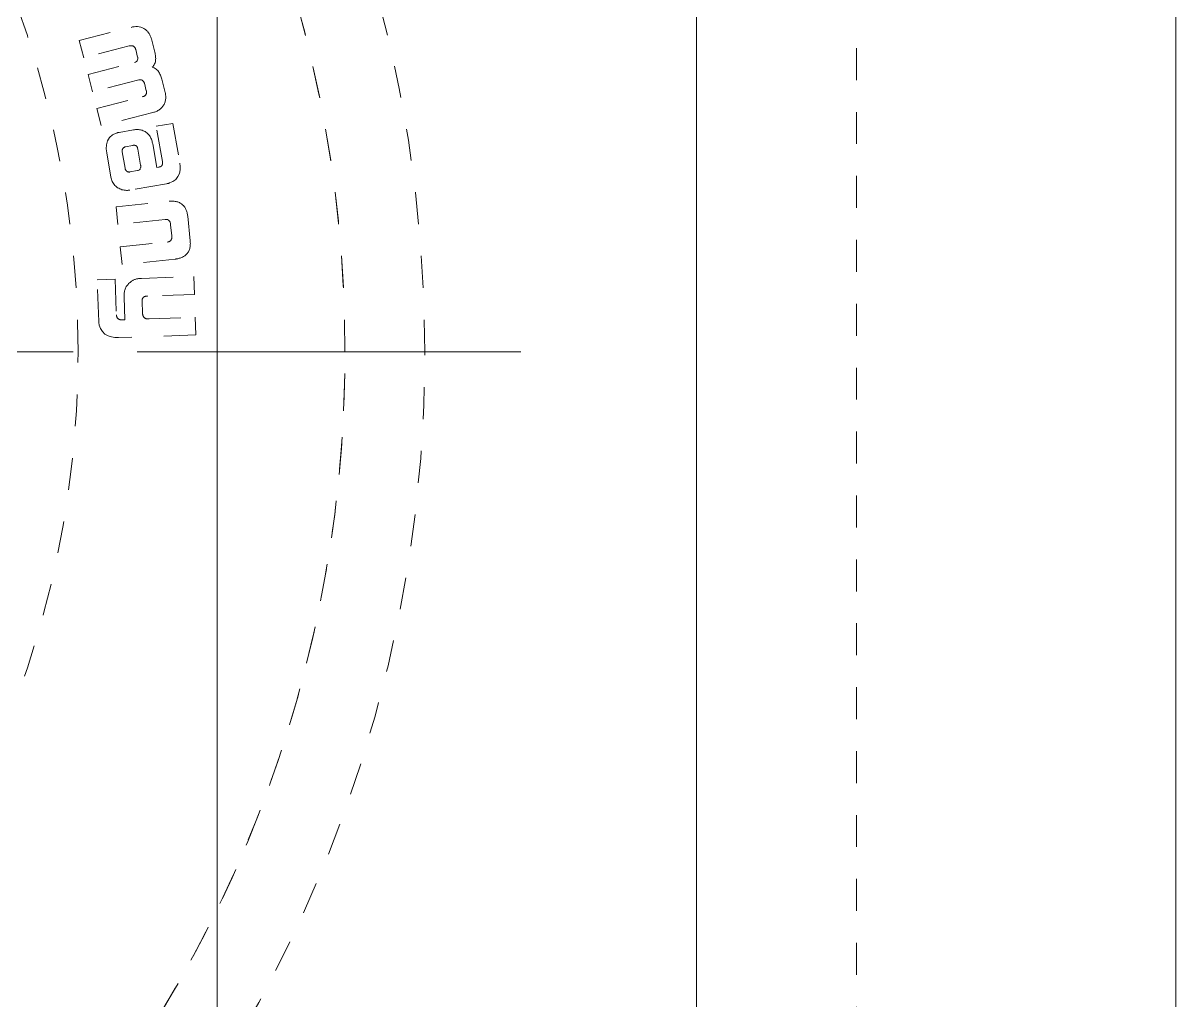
# Model space of a CAD drawing. Header units: millimetres. Extents: x -50460 to 50460, y -35640 to 35640.
# Drawn here: x -35015.81 to -34979.74, y 22059.13 to 22089.73 of the extents above; entities that cross this region are included whole.
import ezdxf

# ---------------------------------------------------------------- set-up
doc = ezdxf.new("R2010")
doc.units = ezdxf.units.MM
doc.linetypes.add('点画线', pattern=[18, 12, -2, 2, -2])
doc.linetypes.add('虚线', pattern=[2, 1, -1])
for name, color, linetype, lineweight in [('EB0', 7, 'Continuous', 15), ('中心线层', 1, '点画线', 18), ('尺寸线层', 4, 'Continuous', 18), ('粗实线层', 7, 'Continuous', 15), ('粗实线层_1', 7, 'Continuous', 15), ('虚线层', 100, '虚线', 18)]:
    doc.layers.add(name, color=color, linetype=linetype, lineweight=lineweight)

# ---------------------------------------------------------------- blocks, each defined once
blk = doc.blocks.new('*X862')
at = {"layer": '粗实线层'}
blk.add_line((15, 50), (15, 241), dxfattribs=at)
blk = doc.blocks.new('*X861')
at = {"layer": '粗实线层_1'}
blk.add_blockref('*X862', (179, 0), dxfattribs=at)
blk = doc.blocks.new('*X859')
at = {"layer": '粗实线层_1'}
blk.add_blockref('*X861', (-194, -241), dxfattribs=at)
blk = doc.blocks.new('*X877')
at = {"layer": '粗实线层'}
for p, q in [((-15, 0), (-15, 115)), ((0, 0), (0, 115))]:
    blk.add_line(p, q, dxfattribs=at)
blk = doc.blocks.new('*X878')
at = {"layer": '粗实线层'}
blk.add_line((0, -80), (0, 0), dxfattribs=at)
blk = doc.blocks.new('*X876')
at = {"layer": '粗实线层_1'}
for name, p in [('*X877', (0, 0)), ('*X878', (-15, 97.5))]:
    blk.add_blockref(name, p, dxfattribs=at)
blk = doc.blocks.new('*X879')
at = {"layer": '中心线层'}
blk.add_line((3, 42.5), (-88, 42.5), dxfattribs=at)
at = {"layer": '虚线层', "linetype": '虚线', "lineweight": 18}
for p, q in [((-9.143, 52.662), (-9.092, 52.671)), ((-9.092, 52.671), (-9.041, 52.675)), ((-9.041, 52.675), (-8.989, 52.675)), ((-8.989, 52.675), (-8.938, 52.668)), ((-8.938, 52.668), (-8.888, 52.655)), ((-10.812, 52.236), (-9.194, 52.651)), ((-9.194, 52.651), (-9.143, 52.662)), ((-9.194, 52.651), (-9.194, 52.651)), ((-8.888, 52.655), (-8.863, 52.646)), ((-8.888, 52.655), (-8.888, 52.655)), ((-8.863, 52.646), (-8.837, 52.635)), ((-8.837, 52.635), (-8.812, 52.624)), ((-8.812, 52.624), (-8.788, 52.61)), ((-8.788, 52.61), (-8.765, 52.596)), ((-8.765, 52.596), (-8.742, 52.58)), ((-8.742, 52.58), (-8.721, 52.564)), ((-8.721, 52.564), (-8.7, 52.546)), ((-8.7, 52.546), (-8.681, 52.526)), ((-8.681, 52.526), (-8.663, 52.506)), ((-8.663, 52.506), (-8.646, 52.484)), ((-8.646, 52.484), (-8.63, 52.462)), ((-8.63, 52.462), (-8.615, 52.438)), ((-8.615, 52.438), (-8.602, 52.414)), ((-8.602, 52.414), (-8.59, 52.39)), ((-8.59, 52.39), (-8.58, 52.364)), ((-8.58, 52.364), (-8.57, 52.339)), ((-8.57, 52.339), (-8.562, 52.312)), ((-8.562, 52.312), (-8.555, 52.286)), ((-10.673, 51.697), (-10.812, 52.236)), ((-10.812, 52.236), (-10.812, 52.236)), ((-9.247, 52.07), (-10.673, 51.697)), ((-9.241, 52.072), (-9.247, 52.07)), ((-9.247, 52.07), (-9.247, 52.07)), ((-9.235, 52.072), (-9.241, 52.072)), ((-9.229, 52.073), (-9.235, 52.072)), ((-9.223, 52.073), (-9.229, 52.073)), ((-9.217, 52.074), (-9.223, 52.073)), ((-9.211, 52.075), (-9.217, 52.074)), ((-9.199, 52.075), (-9.211, 52.075)), ((-9.211, 52.075), (-9.211, 52.075)), ((-9.188, 52.075), (-9.199, 52.075)), ((-9.176, 52.074), (-9.188, 52.075)), ((-9.165, 52.072), (-9.176, 52.074)), ((-9.153, 52.07), (-9.165, 52.072)), ((-9.142, 52.067), (-9.153, 52.07)), ((-9.131, 52.063), (-9.142, 52.067)), ((-9.12, 52.058), (-9.131, 52.063)), ((-9.11, 52.053), (-9.12, 52.058)), ((-9.1, 52.046), (-9.11, 52.053)), ((-9.092, 52.039), (-9.1, 52.046)), ((-9.083, 52.03), (-9.092, 52.039)), ((-9.076, 52.021), (-9.083, 52.03)), ((-9.069, 52.012), (-9.076, 52.021)), ((-9.063, 52.002), (-9.069, 52.012)), ((-9.058, 51.992), (-9.063, 52.002)), ((-9.053, 51.981), (-9.058, 51.992)), ((-9.05, 51.97), (-9.053, 51.981)), ((-9.047, 51.958), (-9.05, 51.97)), ((-8.986, 51.722), (-9.047, 51.958)), ((-9.047, 51.958), (-9.047, 51.958)), ((-8.555, 52.286), (-8.449, 51.872)), ((-8.555, 52.286), (-8.555, 52.286)), ((-10.673, 51.697), (-10.673, 51.697)), ((-9.027, 51.577), (-9.004, 51.601)), ((-9.004, 51.601), (-8.99, 51.631)), ((-8.99, 51.631), (-8.982, 51.664)), ((-8.985, 51.718), (-8.986, 51.722)), ((-8.986, 51.722), (-8.986, 51.722)), ((-8.984, 51.714), (-8.985, 51.718)), ((-8.983, 51.71), (-8.984, 51.714)), ((-8.982, 51.706), (-8.983, 51.71)), ((-8.981, 51.702), (-8.982, 51.706)), ((-8.982, 51.664), (-8.979, 51.698)), ((-8.979, 51.698), (-8.981, 51.702)), ((-8.979, 51.698), (-8.979, 51.698)), ((-8.449, 51.872), (-8.441, 51.84)), ((-8.449, 51.872), (-8.449, 51.872)), ((-8.441, 51.84), (-8.434, 51.807)), ((-8.434, 51.807), (-8.429, 51.774)), ((-8.427, 51.608), (-8.433, 51.575)), ((-8.429, 51.774), (-8.425, 51.741)), ((-8.423, 51.641), (-8.427, 51.608)), ((-8.425, 51.741), (-8.423, 51.708)), ((-8.423, 51.708), (-8.422, 51.674)), ((-8.422, 51.674), (-8.423, 51.641)), ((-10.539, 51.175), (-9.087, 51.548)), ((-9.087, 51.548), (-9.056, 51.56)), ((-9.087, 51.548), (-9.087, 51.548)), ((-9.056, 51.56), (-9.027, 51.577)), ((-8.506, 51.426), (-8.529, 51.401)), ((-8.529, 51.401), (-8.497, 51.391)), ((-8.529, 51.401), (-8.529, 51.401)), ((-8.486, 51.453), (-8.506, 51.426)), ((-8.497, 51.391), (-8.466, 51.379)), ((-8.468, 51.481), (-8.486, 51.453)), ((-8.454, 51.511), (-8.468, 51.481)), ((-8.466, 51.379), (-8.437, 51.362)), ((-8.442, 51.543), (-8.454, 51.511)), ((-8.433, 51.575), (-8.442, 51.543)), ((-8.437, 51.362), (-8.409, 51.343)), ((-8.409, 51.343), (-8.384, 51.321)), ((-8.384, 51.321), (-8.36, 51.297)), ((-8.36, 51.297), (-8.339, 51.272)), ((-8.339, 51.272), (-8.32, 51.244)), ((-8.32, 51.244), (-8.303, 51.215)), ((-10.401, 50.635), (-10.539, 51.175)), ((-10.539, 51.175), (-10.539, 51.175)), ((-8.949, 51.008), (-10.401, 50.635)), ((-8.921, 51.012), (-8.949, 51.008)), ((-8.949, 51.008), (-8.949, 51.008)), ((-8.893, 51.012), (-8.921, 51.012)), ((-8.866, 51.007), (-8.893, 51.012)), ((-8.842, 50.995), (-8.866, 51.007)), ((-8.82, 50.978), (-8.842, 50.995)), ((-8.801, 50.958), (-8.82, 50.978)), ((-8.797, 50.95), (-8.801, 50.958)), ((-8.801, 50.958), (-8.801, 50.958)), ((-8.793, 50.943), (-8.797, 50.95)), ((-8.789, 50.936), (-8.793, 50.943)), ((-8.785, 50.928), (-8.789, 50.936)), ((-8.782, 50.921), (-8.785, 50.928)), ((-8.779, 50.913), (-8.782, 50.921)), ((-8.776, 50.905), (-8.779, 50.913)), ((-8.715, 50.668), (-8.776, 50.905)), ((-8.776, 50.905), (-8.776, 50.905)), ((-8.303, 51.215), (-8.288, 51.185)), ((-8.288, 51.185), (-8.274, 51.155)), ((-8.274, 51.155), (-8.262, 51.124)), ((-8.262, 51.124), (-8.251, 51.092)), ((-8.251, 51.092), (-8.241, 51.061)), ((-8.241, 51.061), (-8.232, 51.028)), ((-8.232, 51.028), (-8.126, 50.614)), ((-8.232, 51.028), (-8.232, 51.028)), ((-10.401, 50.635), (-10.401, 50.635)), ((-8.779, 50.499), (-8.771, 50.503)), ((-8.771, 50.503), (-8.763, 50.508)), ((-8.763, 50.508), (-8.756, 50.514)), ((-8.756, 50.514), (-8.749, 50.519)), ((-8.749, 50.519), (-8.743, 50.526)), ((-8.743, 50.526), (-8.737, 50.533)), ((-8.737, 50.533), (-8.732, 50.54)), ((-8.732, 50.54), (-8.726, 50.548)), ((-8.726, 50.548), (-8.722, 50.555)), ((-8.726, 50.548), (-8.726, 50.548)), ((-8.722, 50.555), (-8.718, 50.562)), ((-8.718, 50.562), (-8.715, 50.57)), ((-8.713, 50.66), (-8.715, 50.668)), ((-8.715, 50.668), (-8.715, 50.668)), ((-8.715, 50.57), (-8.712, 50.578)), ((-8.712, 50.652), (-8.713, 50.66)), ((-8.71, 50.644), (-8.712, 50.652)), ((-8.712, 50.578), (-8.71, 50.586)), ((-8.709, 50.636), (-8.71, 50.644)), ((-8.71, 50.586), (-8.709, 50.594)), ((-8.708, 50.627), (-8.709, 50.636)), ((-8.709, 50.594), (-8.708, 50.602)), ((-8.708, 50.619), (-8.708, 50.627)), ((-8.708, 50.611), (-8.708, 50.619)), ((-8.708, 50.602), (-8.708, 50.611)), ((-8.126, 50.614), (-8.12, 50.587)), ((-8.126, 50.614), (-8.126, 50.614)), ((-8.12, 50.587), (-8.114, 50.56)), ((-8.114, 50.56), (-8.11, 50.533)), ((-8.11, 50.533), (-8.107, 50.506)), ((-8.107, 50.506), (-8.106, 50.479)), ((-10.267, 50.114), (-8.838, 50.477)), ((-8.838, 50.477), (-8.83, 50.479)), ((-8.838, 50.477), (-8.838, 50.477)), ((-8.83, 50.479), (-8.821, 50.482)), ((-8.821, 50.482), (-8.812, 50.484)), ((-8.812, 50.484), (-8.804, 50.487)), ((-8.804, 50.487), (-8.795, 50.491)), ((-8.795, 50.491), (-8.787, 50.495)), ((-8.787, 50.495), (-8.779, 50.499)), ((-8.222, 50.151), (-8.24, 50.13)), ((-8.205, 50.172), (-8.222, 50.151)), ((-8.189, 50.194), (-8.205, 50.172)), ((-8.174, 50.217), (-8.189, 50.194)), ((-8.161, 50.241), (-8.174, 50.217)), ((-8.149, 50.266), (-8.161, 50.241)), ((-8.138, 50.291), (-8.149, 50.266)), ((-8.129, 50.317), (-8.138, 50.291)), ((-8.121, 50.343), (-8.129, 50.317)), ((-8.115, 50.37), (-8.121, 50.343)), ((-8.11, 50.397), (-8.115, 50.37)), ((-8.107, 50.424), (-8.11, 50.397)), ((-8.106, 50.451), (-8.107, 50.424)), ((-8.106, 50.479), (-8.106, 50.451)), ((-10.129, 49.574), (-10.267, 50.114)), ((-10.267, 50.114), (-10.267, 50.114)), ((-8.51, 49.985), (-10.129, 49.574)), ((-8.483, 49.993), (-8.51, 49.985)), ((-8.51, 49.985), (-8.51, 49.985)), ((-8.456, 50.001), (-8.483, 49.993)), ((-8.429, 50.01), (-8.456, 50.001)), ((-8.403, 50.021), (-8.429, 50.01)), ((-8.377, 50.032), (-8.403, 50.021)), ((-8.352, 50.045), (-8.377, 50.032)), ((-8.328, 50.059), (-8.352, 50.045)), ((-8.304, 50.075), (-8.328, 50.059)), ((-8.282, 50.092), (-8.304, 50.075)), ((-8.261, 50.111), (-8.282, 50.092)), ((-8.24, 50.13), (-8.261, 50.111)), ((-8.24, 50.13), (-8.24, 50.13)), ((-10.129, 49.574), (-10.129, 49.574)), ((-9.562, 49.364), (-9.12, 49.44)), ((-9.12, 49.44), (-9.089, 49.445)), ((-9.12, 49.44), (-9.12, 49.44)), ((-9.089, 49.445), (-9.058, 49.449)), ((-9.058, 49.449), (-9.026, 49.451)), ((-9.026, 49.451), (-8.995, 49.451)), ((-8.995, 49.451), (-8.963, 49.45)), ((-8.963, 49.45), (-8.932, 49.448)), ((-8.932, 49.448), (-8.901, 49.443)), ((-8.901, 49.443), (-8.87, 49.436)), ((-8.87, 49.436), (-8.84, 49.428)), ((-8.84, 49.428), (-8.81, 49.417)), ((-8.405, 49.556), (-7.883, 49.646)), ((-8.213, 48.447), (-8.405, 49.556)), ((-8.405, 49.556), (-8.405, 49.556)), ((-7.883, 49.646), (-7.667, 48.397)), ((-7.883, 49.646), (-7.883, 49.646)), ((-9.963, 48.973), (-9.931, 49.094)), ((-9.931, 49.094), (-9.865, 49.201)), ((-9.865, 49.201), (-9.77, 49.284)), ((-9.77, 49.284), (-9.657, 49.34)), ((-9.657, 49.34), (-9.644, 49.344)), ((-9.657, 49.34), (-9.657, 49.34)), ((-9.644, 49.344), (-9.63, 49.348)), ((-9.63, 49.348), (-9.617, 49.352)), ((-9.617, 49.352), (-9.603, 49.356)), ((-9.603, 49.356), (-9.589, 49.359)), ((-9.589, 49.359), (-9.576, 49.362)), ((-9.576, 49.362), (-9.562, 49.364)), ((-9.562, 49.364), (-9.562, 49.364)), ((-8.81, 49.417), (-8.781, 49.404)), ((-8.781, 49.404), (-8.754, 49.389)), ((-8.754, 49.389), (-8.727, 49.372)), ((-8.727, 49.372), (-8.702, 49.354)), ((-8.702, 49.354), (-8.678, 49.333)), ((-8.678, 49.333), (-8.656, 49.311)), ((-8.656, 49.311), (-8.635, 49.287)), ((-8.635, 49.287), (-8.616, 49.262)), ((-8.616, 49.262), (-8.599, 49.236)), ((-8.599, 49.236), (-8.583, 49.208)), ((-8.583, 49.208), (-8.569, 49.18)), ((-8.569, 49.18), (-8.557, 49.151)), ((-8.557, 49.151), (-8.546, 49.122)), ((-8.546, 49.122), (-8.536, 49.092)), ((-8.536, 49.092), (-8.528, 49.061)), ((-8.528, 49.061), (-8.521, 49.031)), ((-9.968, 48.847), (-9.963, 48.973)), ((-9.954, 48.723), (-9.968, 48.847)), ((-9.824, 47.967), (-9.954, 48.723)), ((-9.954, 48.723), (-9.954, 48.723)), ((-9.471, 48.776), (-9.472, 48.771)), ((-9.472, 48.771), (-9.472, 48.767)), ((-9.472, 48.767), (-9.472, 48.763)), ((-9.472, 48.763), (-9.472, 48.758)), ((-9.472, 48.758), (-9.471, 48.754)), ((-9.47, 48.793), (-9.471, 48.787)), ((-9.471, 48.787), (-9.471, 48.78)), ((-9.471, 48.78), (-9.471, 48.78)), ((-9.471, 48.78), (-9.471, 48.776)), ((-9.471, 48.754), (-9.471, 48.75)), ((-9.471, 48.75), (-9.471, 48.75)), ((-9.471, 48.75), (-9.38, 48.244)), ((-9.469, 48.8), (-9.47, 48.793)), ((-9.468, 48.806), (-9.469, 48.8)), ((-9.467, 48.813), (-9.468, 48.806)), ((-9.466, 48.819), (-9.467, 48.813)), ((-9.464, 48.826), (-9.466, 48.819)), ((-9.462, 48.832), (-9.464, 48.826)), ((-9.46, 48.838), (-9.462, 48.832)), ((-9.457, 48.845), (-9.46, 48.838)), ((-9.454, 48.85), (-9.457, 48.845)), ((-9.45, 48.856), (-9.454, 48.85)), ((-9.446, 48.861), (-9.45, 48.856)), ((-9.442, 48.866), (-9.446, 48.861)), ((-9.438, 48.871), (-9.442, 48.866)), ((-9.43, 48.88), (-9.438, 48.871)), ((-9.438, 48.871), (-9.438, 48.871)), ((-9.421, 48.888), (-9.43, 48.88)), ((-9.412, 48.895), (-9.421, 48.888)), ((-9.402, 48.901), (-9.412, 48.895)), ((-9.392, 48.907), (-9.402, 48.901)), ((-9.381, 48.91), (-9.392, 48.907)), ((-9.37, 48.913), (-9.381, 48.91)), ((-9.148, 48.954), (-9.37, 48.913)), ((-9.37, 48.913), (-9.37, 48.913)), ((-9.143, 48.955), (-9.148, 48.954)), ((-9.148, 48.954), (-9.148, 48.954)), ((-9.138, 48.956), (-9.143, 48.955)), ((-9.134, 48.957), (-9.138, 48.956)), ((-9.129, 48.958), (-9.134, 48.957)), ((-9.124, 48.959), (-9.129, 48.958)), ((-9.119, 48.96), (-9.124, 48.959)), ((-9.114, 48.96), (-9.119, 48.96)), ((-9.114, 48.96), (-9.114, 48.96)), ((-9.109, 48.96), (-9.114, 48.96)), ((-9.103, 48.961), (-9.109, 48.96)), ((-9.098, 48.961), (-9.103, 48.961)), ((-9.092, 48.96), (-9.098, 48.961)), ((-9.087, 48.96), (-9.092, 48.96)), ((-9.081, 48.96), (-9.087, 48.96)), ((-9.076, 48.959), (-9.081, 48.96)), ((-9.07, 48.958), (-9.076, 48.959)), ((-9.065, 48.957), (-9.07, 48.958)), ((-9.06, 48.955), (-9.065, 48.957)), ((-9.054, 48.954), (-9.06, 48.955)), ((-9.049, 48.952), (-9.054, 48.954)), ((-9.044, 48.95), (-9.049, 48.952)), ((-9.039, 48.948), (-9.044, 48.95)), ((-9.034, 48.945), (-9.039, 48.948)), ((-9.029, 48.942), (-9.034, 48.945)), ((-9.025, 48.939), (-9.029, 48.942)), ((-9.021, 48.935), (-9.025, 48.939)), ((-9.017, 48.931), (-9.021, 48.935)), ((-9.013, 48.927), (-9.017, 48.931)), ((-9.01, 48.923), (-9.013, 48.927)), ((-9.007, 48.918), (-9.01, 48.923)), ((-9.004, 48.913), (-9.007, 48.918)), ((-9.002, 48.908), (-9.004, 48.913)), ((-8.999, 48.903), (-9.002, 48.908)), ((-8.998, 48.898), (-8.999, 48.903)), ((-8.996, 48.893), (-8.998, 48.898)), ((-8.996, 48.893), (-8.996, 48.893)), ((-8.988, 48.871), (-8.996, 48.893)), ((-8.988, 48.871), (-8.988, 48.871)), ((-8.982, 48.838), (-8.988, 48.871)), ((-8.982, 48.838), (-8.982, 48.838)), ((-8.892, 48.334), (-8.982, 48.838)), ((-8.521, 49.031), (-8.515, 49)), ((-8.515, 49), (-8.388, 48.265)), ((-8.515, 49), (-8.515, 49)), ((-8.222, 48.335), (-8.22, 48.34)), ((-8.22, 48.34), (-8.218, 48.346)), ((-8.218, 48.346), (-8.216, 48.351)), ((-8.216, 48.351), (-8.215, 48.357)), ((-8.215, 48.357), (-8.213, 48.362)), ((-8.212, 48.443), (-8.213, 48.447)), ((-8.213, 48.447), (-8.213, 48.447)), ((-8.213, 48.362), (-8.212, 48.368)), ((-8.211, 48.438), (-8.212, 48.443)), ((-8.212, 48.368), (-8.211, 48.374)), ((-8.211, 48.433), (-8.211, 48.438)), ((-8.21, 48.429), (-8.211, 48.433)), ((-8.211, 48.374), (-8.21, 48.379)), ((-8.209, 48.424), (-8.21, 48.429)), ((-8.21, 48.385), (-8.209, 48.391)), ((-8.21, 48.379), (-8.21, 48.385)), ((-8.209, 48.42), (-8.209, 48.424)), ((-8.209, 48.414), (-8.209, 48.42)), ((-8.209, 48.42), (-8.209, 48.42)), ((-8.209, 48.408), (-8.209, 48.414)), ((-8.209, 48.402), (-8.209, 48.408)), ((-8.209, 48.397), (-8.209, 48.402)), ((-8.209, 48.391), (-8.209, 48.397)), ((-7.667, 48.397), (-7.665, 48.383)), ((-7.667, 48.397), (-7.667, 48.397)), ((-7.665, 48.383), (-7.663, 48.37)), ((-7.663, 48.37), (-7.662, 48.356)), ((-7.662, 48.356), (-7.661, 48.342)), ((-7.661, 48.342), (-7.66, 48.328)), ((-9.38, 48.244), (-9.378, 48.236)), ((-9.38, 48.244), (-9.38, 48.244)), ((-9.378, 48.236), (-9.377, 48.228)), ((-9.377, 48.228), (-9.375, 48.22)), ((-9.375, 48.22), (-9.372, 48.212)), ((-9.372, 48.212), (-9.37, 48.205)), ((-9.37, 48.205), (-9.366, 48.197)), ((-9.366, 48.197), (-9.363, 48.19)), ((-9.363, 48.19), (-9.359, 48.183)), ((-9.359, 48.183), (-9.355, 48.176)), ((-9.355, 48.176), (-9.35, 48.169)), ((-9.35, 48.169), (-9.345, 48.163)), ((-9.345, 48.163), (-9.339, 48.157)), ((-9.339, 48.157), (-9.333, 48.151)), ((-9.333, 48.151), (-9.327, 48.146)), ((-9.327, 48.146), (-9.321, 48.141)), ((-9.321, 48.141), (-9.321, 48.141)), ((-9.321, 48.141), (-9.313, 48.137)), ((-9.313, 48.137), (-9.305, 48.134)), ((-9.305, 48.134), (-9.297, 48.131)), ((-9.297, 48.131), (-9.289, 48.128)), ((-9.289, 48.128), (-9.281, 48.126)), ((-9.281, 48.126), (-9.273, 48.124)), ((-9.273, 48.124), (-9.264, 48.123)), ((-9.264, 48.123), (-9.256, 48.123)), ((-9.256, 48.123), (-9.247, 48.123)), ((-9.247, 48.123), (-9.239, 48.123)), ((-9.239, 48.123), (-9.23, 48.124)), ((-9.23, 48.124), (-8.991, 48.17)), ((-9.23, 48.124), (-9.23, 48.124)), ((-8.991, 48.17), (-8.968, 48.175)), ((-8.991, 48.17), (-8.991, 48.17)), ((-8.968, 48.175), (-8.945, 48.182)), ((-8.945, 48.182), (-8.925, 48.193)), ((-8.925, 48.193), (-8.912, 48.213)), ((-8.912, 48.213), (-8.903, 48.234)), ((-8.903, 48.234), (-8.895, 48.256)), ((-8.895, 48.256), (-8.893, 48.261)), ((-8.895, 48.256), (-8.895, 48.256)), ((-8.893, 48.261), (-8.891, 48.266)), ((-8.892, 48.334), (-8.892, 48.334)), ((-8.891, 48.329), (-8.892, 48.334)), ((-8.89, 48.324), (-8.891, 48.329)), ((-8.891, 48.266), (-8.89, 48.271)), ((-8.89, 48.319), (-8.89, 48.324)), ((-8.889, 48.313), (-8.89, 48.319)), ((-8.89, 48.271), (-8.889, 48.276)), ((-8.889, 48.308), (-8.889, 48.313)), ((-8.888, 48.303), (-8.889, 48.308)), ((-8.889, 48.282), (-8.888, 48.287)), ((-8.889, 48.276), (-8.889, 48.282)), ((-8.888, 48.298), (-8.888, 48.303)), ((-8.888, 48.292), (-8.888, 48.298)), ((-8.888, 48.287), (-8.888, 48.292)), ((-8.388, 48.265), (-8.332, 48.275)), ((-8.388, 48.265), (-8.388, 48.265)), ((-8.332, 48.275), (-8.328, 48.276)), ((-8.332, 48.275), (-8.332, 48.275)), ((-8.328, 48.276), (-8.323, 48.277)), ((-8.323, 48.277), (-8.319, 48.278)), ((-8.319, 48.278), (-8.314, 48.279)), ((-8.314, 48.279), (-8.31, 48.281)), ((-8.31, 48.281), (-8.306, 48.283)), ((-8.306, 48.283), (-8.301, 48.285)), ((-8.301, 48.285), (-8.272, 48.29)), ((-8.301, 48.285), (-8.301, 48.285)), ((-8.272, 48.29), (-8.267, 48.292)), ((-8.272, 48.29), (-8.272, 48.29)), ((-8.267, 48.292), (-8.262, 48.294)), ((-8.262, 48.294), (-8.257, 48.297)), ((-8.257, 48.297), (-8.252, 48.3)), ((-8.252, 48.3), (-8.247, 48.303)), ((-8.247, 48.303), (-8.243, 48.307)), ((-8.243, 48.307), (-8.239, 48.311)), ((-8.239, 48.311), (-8.235, 48.315)), ((-8.235, 48.315), (-8.231, 48.32)), ((-8.231, 48.32), (-8.228, 48.325)), ((-8.228, 48.325), (-8.225, 48.33)), ((-8.225, 48.33), (-8.222, 48.335)), ((-7.726, 47.979), (-7.795, 47.893)), ((-7.681, 48.081), (-7.726, 47.979)), ((-7.661, 48.19), (-7.681, 48.081)), ((-7.659, 48.3), (-7.661, 48.19)), ((-7.66, 48.328), (-7.66, 48.314)), ((-7.66, 48.314), (-7.659, 48.3)), ((-7.659, 48.3), (-7.659, 48.3)), ((-9.816, 47.931), (-9.824, 47.967)), ((-9.824, 47.967), (-9.824, 47.967)), ((-9.807, 47.895), (-9.816, 47.931)), ((-9.795, 47.86), (-9.807, 47.895)), ((-9.78, 47.826), (-9.795, 47.86)), ((-9.763, 47.793), (-9.78, 47.826)), ((-9.743, 47.761), (-9.763, 47.793)), ((-9.721, 47.732), (-9.743, 47.761)), ((-9.697, 47.704), (-9.721, 47.732)), ((-9.67, 47.678), (-9.697, 47.704)), ((-9.642, 47.654), (-9.67, 47.678)), ((-9.612, 47.632), (-9.642, 47.654)), ((-9.58, 47.613), (-9.612, 47.632)), ((-8.08, 47.756), (-9.229, 47.559)), ((-8.067, 47.759), (-8.08, 47.756)), ((-8.08, 47.756), (-8.08, 47.756)), ((-8.053, 47.762), (-8.067, 47.759)), ((-8.04, 47.764), (-8.053, 47.762)), ((-8.026, 47.767), (-8.04, 47.764)), ((-8.013, 47.771), (-8.026, 47.767)), ((-8, 47.776), (-8.013, 47.771)), ((-7.987, 47.781), (-8, 47.776)), ((-7.885, 47.827), (-7.987, 47.781)), ((-7.987, 47.781), (-7.987, 47.781)), ((-7.795, 47.893), (-7.885, 47.827)), ((-9.547, 47.596), (-9.58, 47.613)), ((-9.513, 47.582), (-9.547, 47.596)), ((-9.478, 47.57), (-9.513, 47.582)), ((-9.442, 47.561), (-9.478, 47.57)), ((-9.405, 47.555), (-9.442, 47.561)), ((-9.368, 47.55), (-9.405, 47.555)), ((-9.331, 47.548), (-9.368, 47.55)), ((-9.317, 47.548), (-9.331, 47.548)), ((-9.331, 47.548), (-9.331, 47.548)), ((-9.302, 47.548), (-9.317, 47.548)), ((-9.287, 47.55), (-9.302, 47.548)), ((-9.273, 47.552), (-9.287, 47.55)), ((-9.258, 47.554), (-9.273, 47.552)), ((-9.244, 47.556), (-9.258, 47.554)), ((-9.229, 47.559), (-9.244, 47.556)), ((-9.229, 47.559), (-9.229, 47.559)), ((-9.662, 47.038), (-7.998, 47.21)), ((-9.605, 46.483), (-9.662, 47.038)), ((-9.662, 47.038), (-9.662, 47.038)), ((-7.998, 47.21), (-7.983, 47.211)), ((-7.998, 47.21), (-7.998, 47.21)), ((-7.983, 47.211), (-7.969, 47.212)), ((-7.969, 47.212), (-7.954, 47.213)), ((-7.954, 47.213), (-7.939, 47.213)), ((-7.939, 47.213), (-7.924, 47.213)), ((-7.924, 47.213), (-7.91, 47.213)), ((-7.91, 47.213), (-7.895, 47.213)), ((-7.895, 47.213), (-7.868, 47.211)), ((-7.895, 47.213), (-7.895, 47.213)), ((-7.868, 47.211), (-7.84, 47.208)), ((-7.84, 47.208), (-7.813, 47.204)), ((-7.813, 47.204), (-7.786, 47.199)), ((-7.786, 47.199), (-7.759, 47.193)), ((-7.759, 47.193), (-7.733, 47.185)), ((-7.733, 47.185), (-7.707, 47.176)), ((-7.707, 47.176), (-7.682, 47.166)), ((-7.682, 47.166), (-7.657, 47.153)), ((-7.657, 47.153), (-7.633, 47.14)), ((-7.633, 47.14), (-7.61, 47.124)), ((-7.61, 47.124), (-7.589, 47.108)), ((-7.589, 47.108), (-7.568, 47.09)), ((-7.568, 47.09), (-7.549, 47.07)), ((-7.549, 47.07), (-7.531, 47.049)), ((-7.531, 47.049), (-7.515, 47.027)), ((-7.515, 47.027), (-7.5, 47.003)), ((-7.5, 47.003), (-7.487, 46.979)), ((-7.487, 46.979), (-7.475, 46.955)), ((-7.475, 46.955), (-7.464, 46.93)), ((-7.464, 46.93), (-7.455, 46.904)), ((-7.455, 46.904), (-7.447, 46.877)), ((-8.125, 46.636), (-9.605, 46.483)), ((-8.12, 46.636), (-8.125, 46.636)), ((-8.125, 46.636), (-8.125, 46.636)), ((-8.115, 46.637), (-8.12, 46.636)), ((-8.109, 46.637), (-8.115, 46.637)), ((-8.104, 46.638), (-8.109, 46.637)), ((-8.099, 46.639), (-8.104, 46.638)), ((-8.093, 46.639), (-8.099, 46.639)), ((-8.054, 46.633), (-8.093, 46.639)), ((-8.093, 46.639), (-8.093, 46.639)), ((-8.018, 46.616), (-8.054, 46.633)), ((-7.99, 46.587), (-8.018, 46.616)), ((-7.971, 46.552), (-7.99, 46.587)), ((-7.96, 46.514), (-7.971, 46.552)), ((-7.447, 46.877), (-7.439, 46.851)), ((-7.439, 46.851), (-7.433, 46.824)), ((-7.433, 46.824), (-7.429, 46.797)), ((-7.429, 46.797), (-7.425, 46.77)), ((-7.425, 46.77), (-7.421, 46.743)), ((-7.421, 46.743), (-7.342, 45.972)), ((-7.421, 46.743), (-7.421, 46.743)), ((-9.605, 46.483), (-9.605, 46.483)), ((-7.954, 46.474), (-7.96, 46.514)), ((-7.918, 46.129), (-7.954, 46.474)), ((-7.954, 46.474), (-7.954, 46.474)), ((-9.532, 45.779), (-8.053, 45.931)), ((-8.053, 45.931), (-8.047, 45.932)), ((-8.053, 45.931), (-8.053, 45.931)), ((-8.047, 45.932), (-8.042, 45.933)), ((-8.042, 45.933), (-8.036, 45.934)), ((-8.036, 45.934), (-8.031, 45.935)), ((-8.031, 45.935), (-8.026, 45.937)), ((-8.026, 45.937), (-8.021, 45.939)), ((-8.021, 45.939), (-8.011, 45.942)), ((-8.021, 45.939), (-8.021, 45.939)), ((-8.011, 45.942), (-8.001, 45.945)), ((-8.001, 45.945), (-7.991, 45.949)), ((-7.991, 45.949), (-7.982, 45.954)), ((-7.982, 45.954), (-7.973, 45.96)), ((-7.973, 45.96), (-7.965, 45.966)), ((-7.965, 45.966), (-7.957, 45.973)), ((-7.957, 45.973), (-7.95, 45.98)), ((-7.95, 45.98), (-7.944, 45.989)), ((-7.944, 45.989), (-7.938, 45.997)), ((-7.938, 45.997), (-7.933, 46.006)), ((-7.933, 46.006), (-7.929, 46.016)), ((-7.929, 46.016), (-7.925, 46.026)), ((-7.925, 46.026), (-7.923, 46.036)), ((-7.923, 46.036), (-7.92, 46.046)), ((-7.92, 46.046), (-7.919, 46.056)), ((-7.919, 46.056), (-7.917, 46.067)), ((-7.917, 46.119), (-7.918, 46.129)), ((-7.918, 46.129), (-7.918, 46.129)), ((-7.916, 46.108), (-7.917, 46.119)), ((-7.917, 46.067), (-7.916, 46.077)), ((-7.916, 46.098), (-7.916, 46.108)), ((-7.916, 46.087), (-7.916, 46.098)), ((-7.916, 46.077), (-7.916, 46.087)), ((-7.342, 45.972), (-7.34, 45.945)), ((-7.342, 45.972), (-7.342, 45.972)), ((-7.339, 45.835), (-7.342, 45.808)), ((-7.34, 45.945), (-7.338, 45.918)), ((-7.338, 45.863), (-7.339, 45.835)), ((-7.338, 45.918), (-7.337, 45.89)), ((-7.337, 45.89), (-7.338, 45.863)), ((-9.475, 45.224), (-9.532, 45.779)), ((-9.532, 45.779), (-9.532, 45.779)), ((-7.606, 45.451), (-7.631, 45.44)), ((-7.581, 45.463), (-7.606, 45.451)), ((-7.557, 45.475), (-7.581, 45.463)), ((-7.533, 45.49), (-7.557, 45.475)), ((-7.51, 45.505), (-7.533, 45.49)), ((-7.489, 45.522), (-7.51, 45.505)), ((-7.468, 45.54), (-7.489, 45.522)), ((-7.449, 45.56), (-7.468, 45.54)), ((-7.431, 45.581), (-7.449, 45.56)), ((-7.415, 45.603), (-7.431, 45.581)), ((-7.4, 45.626), (-7.415, 45.603)), ((-7.387, 45.65), (-7.4, 45.626)), ((-7.375, 45.675), (-7.387, 45.65)), ((-7.366, 45.701), (-7.375, 45.675)), ((-7.358, 45.727), (-7.366, 45.701)), ((-7.351, 45.754), (-7.358, 45.727)), ((-7.346, 45.781), (-7.351, 45.754)), ((-7.342, 45.808), (-7.346, 45.781)), ((-7.81, 45.395), (-9.475, 45.224)), ((-9.475, 45.224), (-9.475, 45.224)), ((-7.793, 45.398), (-7.81, 45.395)), ((-7.81, 45.395), (-7.81, 45.395)), ((-7.777, 45.401), (-7.793, 45.398)), ((-7.76, 45.404), (-7.777, 45.401)), ((-7.743, 45.407), (-7.76, 45.404)), ((-7.726, 45.411), (-7.743, 45.407)), ((-7.709, 45.415), (-7.726, 45.411)), ((-7.683, 45.422), (-7.709, 45.415)), ((-7.709, 45.415), (-7.709, 45.415)), ((-7.657, 45.431), (-7.683, 45.422)), ((-7.631, 45.44), (-7.657, 45.431)), ((-10.249, 44.746), (-9.691, 44.765)), ((-10.203, 43.444), (-10.249, 44.746)), ((-10.249, 44.746), (-10.249, 44.746)), ((-9.691, 44.765), (-9.652, 43.651)), ((-9.691, 44.765), (-9.691, 44.765)), ((-9.159, 44.719), (-9.141, 44.731)), ((-9.141, 44.731), (-9.122, 44.741)), ((-9.122, 44.741), (-9.102, 44.75)), ((-9.102, 44.75), (-9.082, 44.757)), ((-9.082, 44.757), (-9.062, 44.764)), ((-9.062, 44.764), (-9.041, 44.771)), ((-9.041, 44.771), (-9.02, 44.776)), ((-9.02, 44.776), (-8.999, 44.78)), ((-8.999, 44.78), (-8.978, 44.784)), ((-8.978, 44.784), (-8.957, 44.787)), ((-8.957, 44.787), (-8.935, 44.79)), ((-8.935, 44.79), (-8.914, 44.791)), ((-8.914, 44.791), (-8.892, 44.793)), ((-8.892, 44.793), (-8.871, 44.794)), ((-8.871, 44.794), (-7.231, 44.851)), ((-8.871, 44.794), (-8.871, 44.794)), ((-7.231, 44.851), (-7.211, 44.294)), ((-7.231, 44.851), (-7.231, 44.851)), ((-9.405, 44.341), (-9.402, 44.37)), ((-9.402, 44.37), (-9.397, 44.4)), ((-9.397, 44.4), (-9.39, 44.429)), ((-9.39, 44.429), (-9.381, 44.457)), ((-9.381, 44.457), (-9.371, 44.485)), ((-9.371, 44.485), (-9.358, 44.512)), ((-9.358, 44.512), (-9.343, 44.538)), ((-9.343, 44.538), (-9.326, 44.563)), ((-9.326, 44.563), (-9.308, 44.586)), ((-9.308, 44.586), (-9.288, 44.608)), ((-9.288, 44.608), (-9.268, 44.63)), ((-9.268, 44.63), (-9.246, 44.651)), ((-9.246, 44.651), (-9.224, 44.67)), ((-9.224, 44.67), (-9.2, 44.689)), ((-9.2, 44.689), (-9.177, 44.707)), ((-9.177, 44.707), (-9.159, 44.719)), ((-9.177, 44.707), (-9.177, 44.707)), ((-9.409, 44.281), (-9.408, 44.311)), ((-9.409, 44.251), (-9.409, 44.281)), ((-9.409, 44.221), (-9.409, 44.251)), ((-9.383, 43.502), (-9.409, 44.221)), ((-9.409, 44.221), (-9.409, 44.221)), ((-9.408, 44.311), (-9.405, 44.341)), ((-8.845, 44.107), (-8.846, 44.097)), ((-8.846, 44.097), (-8.846, 44.087)), ((-8.846, 44.087), (-8.832, 43.693)), ((-8.846, 44.087), (-8.846, 44.087)), ((-8.844, 44.126), (-8.845, 44.117)), ((-8.845, 44.117), (-8.845, 44.107)), ((-8.842, 44.136), (-8.844, 44.126)), ((-8.84, 44.145), (-8.842, 44.136)), ((-8.837, 44.155), (-8.84, 44.145)), ((-8.833, 44.164), (-8.837, 44.155)), ((-8.828, 44.172), (-8.833, 44.164)), ((-8.823, 44.181), (-8.828, 44.172)), ((-8.818, 44.189), (-8.823, 44.181)), ((-8.811, 44.196), (-8.818, 44.189)), ((-8.804, 44.203), (-8.811, 44.196)), ((-8.796, 44.209), (-8.804, 44.203)), ((-8.788, 44.214), (-8.796, 44.209)), ((-8.78, 44.219), (-8.788, 44.214)), ((-8.771, 44.223), (-8.78, 44.219)), ((-8.762, 44.227), (-8.771, 44.223)), ((-8.753, 44.23), (-8.762, 44.227)), ((-8.743, 44.233), (-8.753, 44.23)), ((-8.734, 44.236), (-8.743, 44.233)), ((-8.724, 44.238), (-8.734, 44.236)), ((-8.715, 44.239), (-8.724, 44.238)), ((-8.705, 44.24), (-8.715, 44.239)), ((-8.695, 44.241), (-8.705, 44.24)), ((-8.686, 44.242), (-8.695, 44.241)), ((-8.676, 44.243), (-8.686, 44.242)), ((-7.211, 44.294), (-8.676, 44.243)), ((-8.676, 44.243), (-8.676, 44.243)), ((-7.211, 44.294), (-7.211, 44.294)), ((-9.652, 43.651), (-9.652, 43.645)), ((-9.652, 43.651), (-9.652, 43.651)), ((-8.832, 43.693), (-8.832, 43.688)), ((-8.832, 43.693), (-8.832, 43.693)), ((-8.832, 43.688), (-8.831, 43.683)), ((-8.831, 43.683), (-8.831, 43.678)), ((-8.831, 43.678), (-8.83, 43.673)), ((-8.83, 43.673), (-8.829, 43.668)), ((-8.829, 43.668), (-8.828, 43.663)), ((-8.828, 43.663), (-8.826, 43.659)), ((-8.826, 43.659), (-8.824, 43.648)), ((-8.826, 43.659), (-8.826, 43.659)), ((-8.824, 43.648), (-8.821, 43.637)), ((-10.202, 43.428), (-10.203, 43.444)), ((-10.203, 43.444), (-10.203, 43.444)), ((-10.201, 43.411), (-10.202, 43.428)), ((-10.2, 43.395), (-10.201, 43.411)), ((-10.197, 43.379), (-10.2, 43.395)), ((-10.195, 43.363), (-10.197, 43.379)), ((-10.191, 43.346), (-10.195, 43.363)), ((-10.188, 43.33), (-10.191, 43.346)), ((-10.148, 43.225), (-10.188, 43.33)), ((-10.188, 43.33), (-10.188, 43.33)), ((-9.652, 43.645), (-9.652, 43.64)), ((-9.652, 43.64), (-9.651, 43.634)), ((-9.651, 43.634), (-9.65, 43.629)), ((-9.65, 43.629), (-9.649, 43.624)), ((-9.649, 43.624), (-9.647, 43.618)), ((-9.647, 43.618), (-9.644, 43.609)), ((-9.647, 43.618), (-9.647, 43.618)), ((-9.644, 43.609), (-9.641, 43.599)), ((-9.641, 43.599), (-9.637, 43.589)), ((-9.637, 43.589), (-9.633, 43.58)), ((-9.633, 43.58), (-9.628, 43.571)), ((-9.628, 43.571), (-9.623, 43.562)), ((-9.623, 43.562), (-9.617, 43.554)), ((-9.617, 43.554), (-9.611, 43.546)), ((-9.611, 43.546), (-9.604, 43.539)), ((-9.604, 43.539), (-9.596, 43.532)), ((-9.596, 43.532), (-9.588, 43.526)), ((-9.588, 43.526), (-9.579, 43.52)), ((-9.579, 43.52), (-9.57, 43.515)), ((-9.57, 43.515), (-9.561, 43.511)), ((-9.561, 43.511), (-9.552, 43.507)), ((-9.552, 43.507), (-9.542, 43.504)), ((-9.542, 43.504), (-9.532, 43.501)), ((-9.532, 43.501), (-9.522, 43.499)), ((-9.522, 43.499), (-9.512, 43.497)), ((-9.512, 43.497), (-9.464, 43.499)), ((-9.512, 43.497), (-9.512, 43.497)), ((-9.464, 43.499), (-9.383, 43.502)), ((-9.464, 43.499), (-9.464, 43.499)), ((-9.383, 43.502), (-9.383, 43.502)), ((-8.821, 43.637), (-8.818, 43.627)), ((-8.818, 43.627), (-8.814, 43.617)), ((-8.814, 43.617), (-8.81, 43.607)), ((-8.81, 43.607), (-8.805, 43.597)), ((-8.805, 43.597), (-8.799, 43.588)), ((-8.799, 43.588), (-8.792, 43.579)), ((-8.792, 43.579), (-8.785, 43.571)), ((-8.785, 43.571), (-8.777, 43.563)), ((-8.777, 43.563), (-8.769, 43.556)), ((-8.769, 43.556), (-8.76, 43.55)), ((-8.76, 43.55), (-8.75, 43.545)), ((-8.75, 43.545), (-8.74, 43.54)), ((-8.74, 43.54), (-8.73, 43.536)), ((-8.73, 43.536), (-8.719, 43.532)), ((-8.719, 43.532), (-8.709, 43.53)), ((-8.709, 43.53), (-8.698, 43.528)), ((-8.698, 43.528), (-8.687, 43.526)), ((-8.687, 43.526), (-8.63, 43.528)), ((-8.687, 43.526), (-8.687, 43.526)), ((-8.63, 43.528), (-7.186, 43.579)), ((-8.63, 43.528), (-8.63, 43.528)), ((-7.186, 43.579), (-7.167, 43.026)), ((-7.186, 43.579), (-7.186, 43.579)), ((-10.089, 43.131), (-10.148, 43.225)), ((-10.008, 43.053), (-10.089, 43.131)), ((-9.911, 42.998), (-10.008, 43.053)), ((-9.806, 42.963), (-9.911, 42.998)), ((-9.696, 42.945), (-9.806, 42.963)), ((-9.681, 42.943), (-9.696, 42.945)), ((-9.696, 42.945), (-9.696, 42.945)), ((-9.665, 42.941), (-9.681, 42.943)), ((-9.649, 42.941), (-9.665, 42.941)), ((-9.634, 42.94), (-9.649, 42.941)), ((-9.618, 42.94), (-9.634, 42.94)), ((-9.603, 42.941), (-9.618, 42.94)), ((-9.587, 42.941), (-9.603, 42.941)), ((-7.167, 43.026), (-9.587, 42.941)), ((-9.587, 42.941), (-9.587, 42.941)), ((-7.167, 43.026), (-7.167, 43.026))]:
    blk.add_line(p, q, dxfattribs=at)
for radius, start, end in [(40, 360, 180), (40, 360, 88.5849), (42.5, 360, 70.2501), (31.65, 360, 105.612), (40, 180, 360), (31.65, 254.388, 360), (40, 271.4151, 360), (42.5, 289.7499, 360)]:
    blk.add_arc((-42.5, 42.5), radius, start, end, dxfattribs=at)
blk = doc.blocks.new('*X875')
at = {"layer": '粗实线层_1'}
for name, p in [('*X876', (15, -57.5)), ('*X879', (-8.5, -42.5))]:
    blk.add_blockref(name, p, dxfattribs=at)
blk = doc.blocks.new('*X856')
at = {"layer": 'EB0'}
blk.add_blockref('*X859', (-790, 578.216), dxfattribs=at)
blk.add_blockref('*X875', (-775, 482.716), dxfattribs=at)
blk.add_line((-790, 580.216), (-790, -489.784), dxfattribs=at)
at = {"layer": '粗实线层_1'}
blk.add_line((-775, 580.216), (-775, -669.784), dxfattribs=at)
at = {"layer": '虚线层'}
blk.add_line((-770, 580.216), (-770, -669.784), dxfattribs=at)
blk = doc.blocks.new('*X805')
at = {"layer": '尺寸线层'}
blk.add_blockref('*X856', (-1515, 819.783), dxfattribs=at)

msp = doc.modelspace()

# ---------------------------------------------------------------- block references
at = {"layer": '尺寸线层'}
msp.add_blockref('*X805', (-32704.742, 20776.945), dxfattribs=at)

doc.saveas('drawing.dxf')
